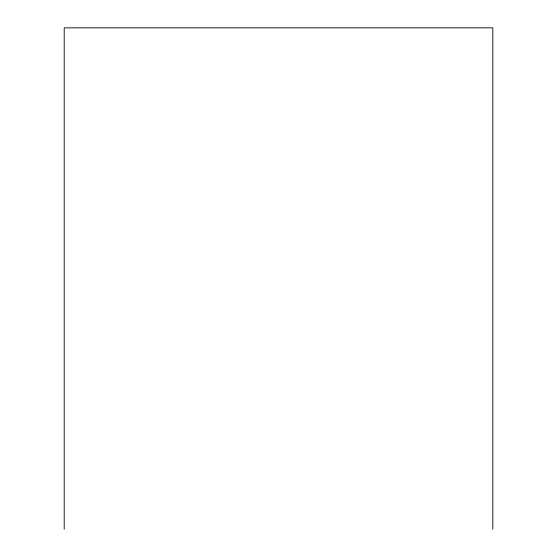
<?xml version="1.0" encoding="UTF-8"?>
<svg xmlns="http://www.w3.org/2000/svg" width="557" height="557" viewBox="0 0 557 557"><rect width="100%" height="100%" fill="white"/><g stroke="black" fill="none" stroke-linecap="round" stroke-linejoin="round"><path stroke-width="0.84" d="M492.799 529.15L492.799 27.85L64.201 27.85L64.201 529.15"/></g></svg>
